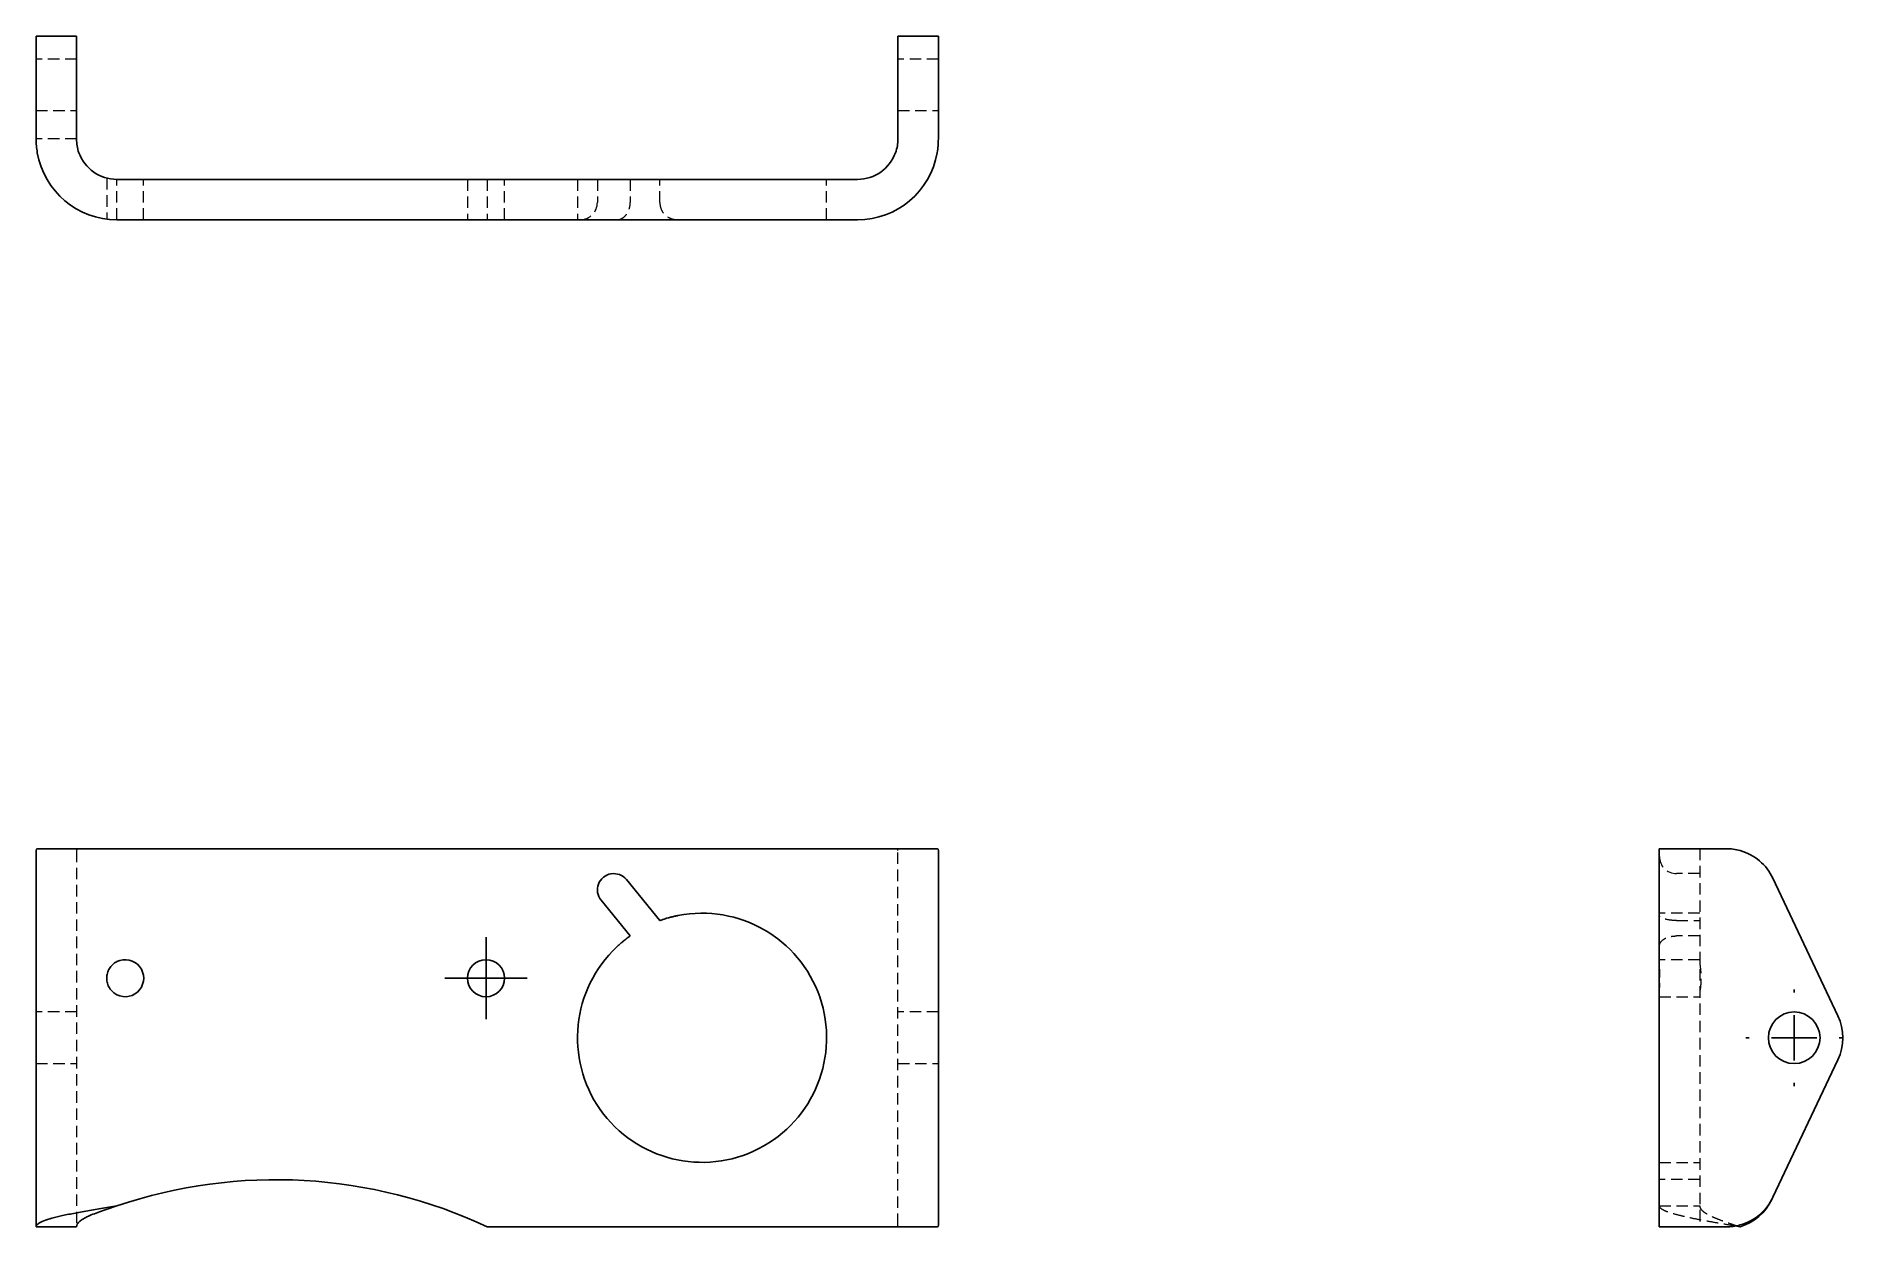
# Model space of a CAD drawing. Header units: millimetres. Extents: x 33 to 233, y 36 to 168.
import ezdxf

# ---------------------------------------------------------------- set-up
doc = ezdxf.new("R2010")
doc.units = ezdxf.units.MM
doc.linetypes.add('HIDDEN', pattern=[1.905, 1.27, -0.635])
doc.layers.add('10', color=7, linetype='Continuous')

# ---------------------------------------------------------------- blocks, each defined once
blk = doc.blocks.new('SW_CENTERMARKSYMBOL_0')
at = {"layer": '10', "color": 0}
for p, q in [((0, 2.5), (0, 4.55)), ((0, 0), (0, 2.5)), ((-2.5, 0), (-4.55, 0)), ((0, 0), (-2.5, 0)), ((0, 0), (0, -2.5)), ((0, 0), (2.5, 0)), ((2.5, 0), (4.55, 0)), ((0, -2.5), (0, -4.55))]:
    blk.add_line(p, q, dxfattribs=at)
blk = doc.blocks.new('SW_CENTERMARKSYMBOL_1')
at = {"layer": '10', "color": 0}
for p, q in [((0, 5), (0, 5.36)), ((0, 0), (0, 2.5)), ((-5, 0), (-5.36, 0)), ((0, 0), (-2.5, 0)), ((0, 0), (0, -2.5)), ((0, 0), (2.5, 0)), ((5, 0), (5.36, 0)), ((0, -5), (0, -5.36))]:
    blk.add_line(p, q, dxfattribs=at)

msp = doc.modelspace()

# ---------------------------------------------------------------- linework, layer by layer
at = {"color": 7, "linetype": 'Continuous', "lineweight": 25}
for p, q in [((37.51, 168.22), (33.03, 168.22)), ((33.03, 168.22), (33.03, 167.68)), ((37.51, 167.68), (37.51, 168.22)), ((133, 168.22), (128.53, 168.22)), ((128.53, 168.22), (128.53, 167.68)), ((133, 167.68), (133, 168.22)), ((33.03, 160.48), (33.03, 167.68)), ((37.51, 167.68), (37.51, 160.48)), ((128.53, 160.48), (128.53, 167.68)), ((133, 167.68), (133, 160.48)), ((33.03, 160.48), (33.03, 156.83)), ((37.51, 156.83), (37.51, 160.48)), ((128.53, 160.48), (128.53, 156.83)), ((133, 156.83), (133, 160.48)), ((41.98, 152.36), (124.05, 152.36)), ((124.05, 147.88), (41.98, 147.88)), ((41.98, 78.2), (33.16, 78.2)), ((124.05, 78.2), (41.98, 78.2)), ((132.87, 78.2), (124.05, 78.2)), ((212.88, 36.31), (212.88, 78.2)), ((220.31, 78.2), (212.88, 78.2)), ((33.03, 36.31), (33.03, 78)), ((133, 78), (133, 36.52)), ((98.43, 74.79), (102.14, 70.25)), ((232.68, 59.7), (225.48, 74.93)), ((98.86, 68.54), (95.63, 72.5)), ((225.48, 39.59), (232.68, 54.82)), ((225.36, 39.35), (225.48, 39.59)), ((37.51, 36.31), (33.03, 36.31)), ((83.02, 36.31), (124.05, 36.31)), ((124.05, 36.31), (132.87, 36.31)), ((212.88, 36.31), (220.31, 36.31)), ((221.83, 36.31), (221.28, 36.41)), ((221.45, 36.44), (221.83, 36.31))]:
    msp.add_line(p, q, dxfattribs=at)
at = {"color": 7, "linetype": 'HIDDEN', "lineweight": 18}
for p, q in [((37.51, 165.69), (33.03, 165.69)), ((133, 165.69), (128.53, 165.69)), ((33.03, 159.98), (37.51, 159.98)), ((128.53, 159.98), (133, 159.98)), ((37.51, 156.83), (33.03, 156.83)), ((40.85, 152.5), (40.85, 147.95)), ((41.98, 147.88), (41.98, 152.36)), ((44.94, 147.88), (44.94, 152.36)), ((80.84, 152.36), (80.84, 147.88)), ((83.02, 152.36), (83.02, 147.88)), ((84.93, 147.88), (84.93, 152.36)), ((93.01, 152.36), (93.01, 147.88)), ((95.22, 152.36), (95.22, 149.79)), ((98.86, 152.36), (98.86, 149.79)), ((102.14, 149.79), (102.14, 152.36)), ((120.62, 147.88), (120.62, 152.36)), ((217.36, 78.2), (217.36, 36.31)), ((37.51, 78), (37.51, 36.31)), ((128.53, 36.52), (128.53, 78)), ((217.36, 75.45), (214.79, 75.45)), ((217.36, 71.06), (212.88, 71.06)), ((214.79, 70.25), (217.36, 70.25)), ((217.36, 68.54), (214.79, 68.54)), ((217.36, 65.91), (212.88, 65.91)), ((37.51, 60.12), (33.03, 60.12)), ((133, 60.12), (128.53, 60.12)), ((212.88, 61.81), (217.36, 61.81)), ((33.03, 54.4), (37.51, 54.4)), ((128.53, 54.4), (133, 54.4)), ((212.88, 43.45), (217.36, 43.45)), ((217.36, 41.55), (212.88, 41.55)), ((212.88, 38.65), (217.36, 38.65))]:
    msp.add_line(p, q, dxfattribs=at)
at = {"color": 7, "linetype": 'Continuous', "lineweight": 25}
for centre, radius in [((82.88, 63.86), 2.05), ((227.83, 57.26), 2.86)]:
    msp.add_circle(centre, radius, dxfattribs=at)
for centre, radius, start, end in [((41.98, 156.83), 8.95, 189.7894, 270), ((41.98, 156.83), 4.47, 199.8801, 270), ((124.05, 156.83), 4.47, 270, 340.1199), ((124.05, 156.83), 8.95, 270, 350.2106), ((220.31, 72.49), 5.71, 25.2963, 74.5513), ((97.03, 73.64), 1.81, 39.2752, 219.2752), ((106.82, 57.26), 13.8, 133.0948, 101.1555), ((42.9, 63.86), 2.05, 243.4656, 116.5344), ((227.51, 57.26), 5.71, 334.7037, 25.2963), ((59.6, -13.48), 55.02, 64.8082, 108.6703), ((220.31, 42.03), 5.71, 285.4487, 334.7037), ((220.2, 41.79), 5.71, 286.6267, 334.7037)]:
    msp.add_arc(centre, radius, start, end, dxfattribs=at)
at = {"color": 7, "linetype": 'HIDDEN', "lineweight": 18}
for centre, start, end in [((93.32, 149.79), 270, 0), ((214.79, 77.35), 180, 270)]:
    msp.add_arc(centre, 1.9, start, end, dxfattribs=at)
at = {"color": 7, "linetype": 'Continuous', "lineweight": 25}
for points in [[(33.03, 156.83), (33.03, 156.33), (33.08, 155.82), (33.16, 155.31)], [(132.87, 155.31), (132.96, 155.82), (133, 156.33), (133, 156.83)], [(33.03, 78), (33.03, 78.14), (33.08, 78.2), (33.16, 78.2)], [(132.87, 78.2), (132.96, 78.2), (133, 78.14), (133, 78)], [(220.31, 78.2), (220.82, 78.2), (221.33, 78.14), (221.83, 78)], [(133, 36.52), (133, 36.38), (132.96, 36.31), (132.87, 36.31)], [(221.83, 36.52), (221.33, 36.38), (220.82, 36.31), (220.31, 36.31)]]:
    msp.add_open_spline(points, degree=3, dxfattribs=at)
for points, knots in [([(37.77, 155.31), (37.68, 155.56), (37.62, 155.81), (37.53, 156.32), (37.51, 156.58), (37.51, 156.83)], [0, 0, 0, 0, 0.5, 0.5, 1, 1, 1, 1]), ([(128.53, 156.83), (128.53, 156.58), (128.5, 156.32), (128.42, 155.82), (128.35, 155.56), (128.26, 155.31)], [0, 0, 0, 0, 0.5, 0.5, 1, 1, 1, 1]), ([(102.14, 70.25), (102.14, 70.25), (102.16, 70.25), (102.21, 70.27), (102.25, 70.29), (102.4, 70.34), (102.56, 70.39), (102.84, 70.48), (102.94, 70.51), (103.16, 70.57), (103.28, 70.6), (103.51, 70.66), (103.64, 70.69), (103.89, 70.75), (104.02, 70.78), (104.15, 70.8)], [0, 0, 0, 0, 0.125, 0.125, 0.25, 0.25, 0.5, 0.5, 0.625, 0.625, 0.75, 0.75, 0.875, 0.875, 1, 1, 1, 1]), ([(97.39, 67.34), (97.48, 67.43), (97.57, 67.51), (97.75, 67.67), (97.84, 67.75), (98.02, 67.9), (98.1, 67.97), (98.27, 68.1), (98.34, 68.16), (98.55, 68.32), (98.67, 68.4), (98.82, 68.51), (98.86, 68.54), (98.86, 68.54)], [0, 0, 0, 0, 0.125, 0.125, 0.25, 0.25, 0.375, 0.375, 0.5, 0.5, 0.75, 0.75, 1, 1, 1, 1]), ([(41.98, 62.03), (41.81, 62.12), (41.66, 62.22), (41.38, 62.48), (41.26, 62.62), (41.06, 62.94), (40.98, 63.12), (40.88, 63.48), (40.85, 63.67), (40.85, 64.05), (40.88, 64.24), (40.98, 64.6), (41.06, 64.77), (41.25, 65.1), (41.38, 65.24), (41.65, 65.5), (41.81, 65.61), (41.98, 65.69)], [0, 0, 0, 0, 0.125, 0.125, 0.25, 0.25, 0.375, 0.375, 0.5, 0.5, 0.625, 0.625, 0.75, 0.75, 0.875, 0.875, 1, 1, 1, 1]), ([(33.03, 36.31), (33.03, 36.41), (33.09, 36.51), (33.26, 36.65), (33.33, 36.7), (33.5, 36.8), (33.6, 36.85), (33.94, 37), (34.21, 37.09), (34.86, 37.29), (35.24, 37.39), (36.06, 37.58), (36.52, 37.68), (37.25, 37.82), (37.5, 37.87), (38.02, 37.97), (38.28, 38.02), (39.09, 38.16), (39.65, 38.26), (40.81, 38.46), (41.39, 38.55), (41.98, 38.65)], [0, 0, 0, 0, 0.125, 0.125, 0.1875, 0.1875, 0.25, 0.25, 0.375, 0.375, 0.5, 0.5, 0.625, 0.625, 0.6875, 0.6875, 0.75, 0.75, 0.875, 0.875, 1, 1, 1, 1]), ([(41.98, 38.65), (41.69, 38.55), (41.4, 38.46), (40.83, 38.26), (40.54, 38.16), (40, 37.97), (39.74, 37.87), (39.26, 37.68), (39.03, 37.58), (38.61, 37.39), (38.43, 37.29), (38.1, 37.09), (37.96, 37), (37.74, 36.8), (37.65, 36.71), (37.54, 36.51), (37.51, 36.41), (37.51, 36.31)], [0, 0, 0, 0, 0.125, 0.125, 0.25, 0.25, 0.375, 0.375, 0.5, 0.5, 0.625, 0.625, 0.75, 0.75, 0.875, 0.875, 1, 1, 1, 1])]:
    msp.add_open_spline(points, degree=3, knots=knots, dxfattribs=at)
at = {"color": 7, "linetype": 'HIDDEN', "lineweight": 18}
for points, knots in [([(97.39, 147.88), (97.48, 147.88), (97.57, 147.9), (97.75, 147.94), (97.84, 147.98), (98.02, 148.08), (98.1, 148.13), (98.27, 148.27), (98.34, 148.35), (98.55, 148.62), (98.67, 148.83), (98.82, 149.29), (98.86, 149.54), (98.86, 149.79)], [0, 0, 0, 0, 0.125, 0.125, 0.25, 0.25, 0.375, 0.375, 0.5, 0.5, 0.75, 0.75, 1, 1, 1, 1]), ([(102.14, 149.79), (102.14, 149.66), (102.16, 149.53), (102.21, 149.27), (102.25, 149.15), (102.4, 148.79), (102.56, 148.58), (102.84, 148.32), (102.94, 148.24), (103.16, 148.11), (103.28, 148.06), (103.51, 147.97), (103.64, 147.94), (103.89, 147.89), (104.02, 147.88), (104.15, 147.88)], [0, 0, 0, 0, 0.125, 0.125, 0.25, 0.25, 0.5, 0.5, 0.625, 0.625, 0.75, 0.75, 0.875, 0.875, 1, 1, 1, 1]), ([(37.77, 78.2), (37.68, 78.2), (37.62, 78.19), (37.53, 78.12), (37.51, 78.07), (37.51, 78)], [0, 0, 0, 0, 0.5, 0.5, 1, 1, 1, 1]), ([(128.53, 78), (128.53, 78.07), (128.5, 78.12), (128.42, 78.19), (128.35, 78.2), (128.26, 78.2)], [0, 0, 0, 0, 0.5, 0.5, 1, 1, 1, 1]), ([(214.79, 70.25), (214.66, 70.25), (214.53, 70.25), (214.27, 70.27), (214.15, 70.29), (213.79, 70.34), (213.58, 70.39), (213.32, 70.48), (213.24, 70.51), (213.11, 70.57), (213.06, 70.6), (212.97, 70.66), (212.94, 70.69), (212.89, 70.75), (212.88, 70.78), (212.88, 70.8)], [0, 0, 0, 0, 0.125, 0.125, 0.25, 0.25, 0.5, 0.5, 0.625, 0.625, 0.75, 0.75, 0.875, 0.875, 1, 1, 1, 1]), ([(212.88, 67.34), (212.88, 67.43), (212.9, 67.51), (212.94, 67.67), (212.98, 67.75), (213.08, 67.9), (213.13, 67.97), (213.27, 68.1), (213.35, 68.16), (213.62, 68.32), (213.83, 68.4), (214.29, 68.51), (214.54, 68.54), (214.79, 68.54)], [0, 0, 0, 0, 0.125, 0.125, 0.25, 0.25, 0.375, 0.375, 0.5, 0.5, 0.75, 0.75, 1, 1, 1, 1]), ([(212.88, 62.03), (212.88, 62.12), (212.89, 62.22), (212.9, 62.48), (212.91, 62.62), (212.93, 62.94), (212.94, 63.12), (212.95, 63.48), (212.96, 63.67), (212.96, 64.05), (212.95, 64.24), (212.94, 64.6), (212.93, 64.77), (212.91, 65.1), (212.9, 65.24), (212.89, 65.5), (212.88, 65.61), (212.88, 65.69)], [0, 0, 0, 0, 0.125, 0.125, 0.25, 0.25, 0.375, 0.375, 0.5, 0.5, 0.625, 0.625, 0.75, 0.75, 0.875, 0.875, 1, 1, 1, 1]), ([(217.36, 65.69), (217.36, 65.61), (217.37, 65.5), (217.4, 65.25), (217.42, 65.1), (217.45, 64.78), (217.47, 64.6), (217.5, 64.24), (217.5, 64.05), (217.5, 63.67), (217.5, 63.48), (217.47, 63.12), (217.45, 62.95), (217.42, 62.62), (217.4, 62.48), (217.37, 62.22), (217.36, 62.12), (217.36, 62.03)], [0, 0, 0, 0, 0.125, 0.125, 0.25, 0.25, 0.375, 0.375, 0.5, 0.5, 0.625, 0.625, 0.75, 0.75, 0.875, 0.875, 1, 1, 1, 1]), ([(221.28, 36.41), (220.96, 36.46), (220.13, 36.6), (218.83, 36.82), (217.43, 37.08), (216.16, 37.33), (215.05, 37.59), (214.15, 37.84), (213.46, 38.09), (213.09, 38.31), (212.91, 38.5), (212.89, 38.6), (212.88, 38.65)], [0, 0, 0, 0, 0.070524, 0.185486, 0.297211, 0.412177, 0.523903, 0.638869, 0.750593, 0.865557, 0.932442, 1, 1, 1, 1]), ([(217.36, 38.65), (217.37, 38.56), (217.4, 38.39), (217.62, 38.12), (217.96, 37.86), (218.42, 37.6), (219, 37.33), (219.66, 37.07), (220.39, 36.8), (221, 36.59), (221.36, 36.47), (221.45, 36.44)], [0, 0, 0, 0, 0.118084, 0.239593, 0.357677, 0.479188, 0.59722, 0.718674, 0.836713, 0.958175, 1, 1, 1, 1]), ([(128.26, 36.31), (128.35, 36.31), (128.41, 36.33), (128.5, 36.4), (128.53, 36.45), (128.53, 36.52)], [0, 0, 0, 0, 0.5, 0.5, 1, 1, 1, 1])]:
    msp.add_open_spline(points, degree=3, knots=knots, dxfattribs=at)

# ---------------------------------------------------------------- block references
at = {"layer": '10'}
for name, p in [('SW_CENTERMARKSYMBOL_0', (82.88, 63.86)), ('SW_CENTERMARKSYMBOL_1', (227.83, 57.26))]:
    msp.add_blockref(name, p, dxfattribs=at)

doc.saveas('drawing.dxf')
